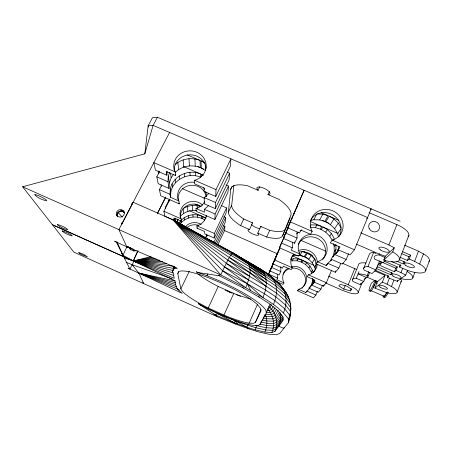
<?xml version="1.0" encoding="UTF-8"?>
<svg xmlns="http://www.w3.org/2000/svg" width="452" height="452" viewBox="0 0 452 452"><rect width="100%" height="100%" fill="white"/><g stroke="black" fill="none" stroke-linecap="round" stroke-linejoin="round"><path stroke-width="0.68" d="M290.907 220.892L283.342 238.323L294.546 243.255L294.546 241.989M294.546 243.255L297.066 238.068L297.066 232.226M285.065 234.763L279.438 247.786L298.597 256.182L299.834 253.934L291.173 250.176L292.325 247.82L292.337 242.261M279.607 248.741L269.895 270.906L279.093 275.002L280.794 271.511L280.828 266.657M276.121 281.313L283.11 284.404L283.958 282.856L276.799 279.72L277.584 278.104L277.618 274.115M124.385 258.052L133.317 261.024L52.409 224.774L73.879 252.148L216.96 316.581L235.396 324.011L249.069 328.92L258.143 331.768L268.618 334.164L276.206 334.746L279.635 333.548L288.483 322.666C288.077 317.536 291.314 312.959 290.805 307.744C290.709 302.699 289.252 297.715 286.568 293.438C276.302 276.551 257.747 267.335 241.063 258.081M289.659 301.529L289.687 300.252L285.184 293.998L276.115 286.139L266.188 279.511L250.001 269.595L229.35 257.521L173.065 219.853L133.159 202.27M231.746 252.402L173.065 219.853L222.633 270.799L245.735 287.704L220.729 274.912L173.065 219.853L232.786 252.73L246.538 260.934C253.233 268.358 248.939 279.618 245.735 287.704C260.86 296.698 277.918 304.473 288.529 319.061M290.416 307.145L290.506 303.947L285.867 297.574L276.494 289.517L266.409 282.816L249.928 272.765L227.898 260.182L173.065 219.853L232.322 252.996L263.058 271.556L272.42 277.873L280.325 284.811L286.568 293.438M288.483 322.666L290.466 315.349L290.568 311.575L285.715 305.111L275.873 296.84L265.556 290.054L248.583 279.929L224.497 266.906L173.065 219.853L186.49 227.525M290.466 315.349L290.805 307.744L286.048 301.303L276.415 293.105L266.2 286.353L249.453 276.234L226.266 263.341L173.065 219.853C206.762 239.91 241.396 258.51 274.053 280.263C280.398 284.472 284.28 290.529 288.365 296.727M206.225 215.943A13.187 12.503 -1.9 0 1 197.767 225.61L196.908 225.791L197.038 228.175L204.683 231.577L204.716 233.865L214.208 238.018L214.378 233.481L226.565 207.909L221.44 205.671M204.745 201.733A14.345 13.492 -1.3 0 1 196.919 208.259L195.987 208.457L196.134 211.276L214.898 219.497L215.101 213.994L228.514 186.071L225.932 184.953M208.632 193.727L204.202 197.575L204.293 203.824L215.299 208.598L215.525 202.473L229.667 173.195L227.124 172.093M215.751 196.456L215.999 189.608L230.949 158.827L230.266 166.472L215.751 196.456L204.118 191.433L204.067 187.987L194.671 183.862L194.479 180.258L195.541 180.037A16.227 15.057 -0.5 0 0 205.214 160.748A16.227 15.057 -0.5 0 0 184.472 151.742A16.227 15.057 -0.5 0 0 174.67 170.975L175.161 171.867L175.642 175.591L166.285 171.557L166.884 175.229L155.426 170.201L153.861 162.613L175.161 171.867M169.924 199.321L163.89 211.265L164.929 216.299L174.297 220.463L174.41 218.412M175.201 221.497L175.918 218.243M161.669 185.275L159.432 189.637L160.692 195.744L179.286 203.892L178.907 200.982L170.511 197.338L170.805 192.055L170.314 188.953C172.901 175.907 188.507 168.72 200.428 173.907L200.524 177.178C188.75 172.048 173.348 179.178 170.805 192.055M159.703 171.246L156.799 176.868L158.2 183.653L169.048 188.433L167.958 181.772L168.28 176.161L169.681 172.167M169.048 188.433L169.364 182.964L168.28 176.161M170.511 197.338L170.008 194.303L170.314 188.953M166.884 175.229L167.11 171.398M264.488 273.833L247.871 262.363L232.786 252.73C228.949 256.606 227.175 262.205 224.497 266.906L247.334 283.777L263.007 297.659L265.556 290.054L266.409 282.816L265.539 276.5L263.058 271.556L261.279 269.703L232.972 253.086M223.633 225.74L224.921 226.305L224.537 230.571L217.757 244.916M223.796 216.683L225.706 217.519L225.288 222.169L215.107 243.656M226.565 207.909L226.107 212.999L214.208 238.018M228.514 186.071L227.966 192.236L214.898 219.497M229.667 173.195L229.057 180.037L215.299 208.598M233.916 185.337L231.69 205.231A29.538 9.379 24.6 0 0 243.713 218.977L252.595 222.859L249.521 229.537L240.611 225.638A29.634 9.068 24.6 0 1 228.429 212.09L230.701 189.422L232.198 186.292M174.257 266.669L172.647 271.194L174.257 266.669L172.647 271.194L174.274 278.291L133.295 260.985L52.33 224.672L22.6 186.772L144.804 153.833L148.171 125.758L152.471 117.712L157.432 117.254L400.127 221.243M132.137 203.225L133.165 202.281L121.774 224.085L121.955 222.779M121.774 224.085L122.068 222.763M174.314 266.234L173.636 268.838L174.173 267.002M335.898 244.555L335.977 249.408L334.582 254.742L332.858 257.007L334.243 251.741L334.152 246.261L333.384 243.6M335.757 254.007L337.904 250.357L338.977 246.261M310.326 287.071L311.326 285.387L312.518 280.969L312.496 278.336M311.835 284.969L313.705 279.37L312.518 280.969M130.82 247.769L130.515 249.888M144.804 153.833L153.109 125.373L157.432 117.254M248.233 323.649L246.95 327.282L234.221 322.722L214.378 314.53M283.025 317.587L276.296 326.903L273.194 328.146L266.301 327.756L256.719 325.683L255.261 329.881L246.95 327.282L230.819 318.377M176.851 222.265L178.229 219.288M169.364 182.964L171.172 177.766L173.551 174.331M284.201 327.288L283.805 328.418L278.811 326.18L280.522 319.022L279.895 312.287M283.528 312.694C286.466 305.755 287.009 297.653 284.014 290.642L275.296 283.037L265.539 276.5L173.065 219.853L179.071 223.457M255.261 329.881L264.912 332.062L271.844 332.553L274.952 331.384C278.703 322.852 275.94 312.129 268.624 306.394M376.07 280.833L375.482 282.438L377.363 283.263M271.844 332.553C275.155 324.909 273.618 315.423 267.929 309.315M425.665 270.816L429.4 260.759M273.449 304.45C276.279 297.772 277.624 290.077 275.296 283.037C271.415 273.274 260.143 269.658 251.939 264.375M412.857 277.748L414.823 272.516M419.659 263.985L423.479 253.804M264.912 332.062C267.279 326.53 267.522 320.112 265.42 314.462L271.46 314.536L274.195 313.179L276.567 309.304M388.053 275.658L387.392 277.375L397.297 281.336L405.721 275.082L407.534 270.307M400.314 264.539L399.376 266.974L408.551 270.759L412.659 271.957A17.001 5.503 19.6 0 0 424.84 271.98A17.001 5.503 19.6 0 0 421.744 265.301L414.62 261.358L418.467 251.176L404.585 245.187M400.336 257.425L407.399 260.482L408.845 256.691L410.665 255.194L402.257 251.561M407.399 260.482L409.207 259.019L410.665 255.194M397.144 292.128L401.37 281.031M396.839 261.228L403.116 263.945L404.065 261.471M397.297 281.336L397.732 280.189M405.721 275.082L401.009 272.646L402.709 268.194M381.612 262.126L380.912 263.911L379.465 265.234L394.398 271.725L395.771 268.177L397.353 266.878L384.194 261.166M399.585 259.369L408.89 235.238M394.398 271.725L395.975 270.46L397.353 266.878M391.505 286.461L393.901 280.229M374.77 270.94L384.991 275.398L377.414 281.664L374.883 288.133L386.437 292.597A14.786 4.192 20.8 0 0 396.568 293.032A14.786 4.192 20.8 0 0 393.353 287.579L387.076 284.189L389.488 277.957M376.036 268.364L390.664 274.737L391.562 272.415M374.883 288.133L382.369 282.133L384.991 275.398M392.726 251.877L394.986 253.295A17.939 5.921 20.4 0 1 398.884 260.68A17.939 5.921 20.4 0 1 386.516 260.928L383.748 260.126L392.726 251.877L394.308 247.803L388.906 244.984L360.826 232.853M388.906 244.984L396.912 224.599L369.092 212.66M383.748 260.126L385.279 256.239L394.308 247.803M375.951 269.957L368.013 266.494L366.917 266.51A16.814 5.045 20.8 0 0 363.837 269.522L364.222 270.166L371.968 273.556L375.951 269.957L379.533 260.866M377.81 265.239L379.787 263.42L380.533 261.527M363.86 279.997L368.278 275.98L369.73 272.319M385.545 260.459L383.013 262.759L374.702 259.149L374.312 258.437A18.063 5.78 20.2 0 1 377.838 254.973L379.042 254.922L379.533 253.668M368.278 275.98L367.222 275.517A15.701 4.492 21.2 0 0 359.097 273.844L358.086 273.85L365.504 277.093L363.736 281.539L356.3 278.285L355.3 278.279A15.735 4.396 21.3 0 0 352.616 280.895L353.001 281.477L360.272 284.664L360.764 283.421M368.013 266.494L373.612 252.442L376.041 253.499M358.283 292.291L362.103 282.709M367.222 275.517L368.787 271.584M363.679 268.403L369.211 254.583A16.707 5.373 20.4 0 1 372.51 252.498L373.612 252.442M350.238 290.873L351.809 289.427L346.791 286.139L340.254 284.348L338.808 285.845L343.78 289.082L350.238 290.873L351.198 288.483M356.3 278.285L358.973 271.641M285.421 229.3A29.538 9.379 24.6 0 1 269.708 230.328L260.787 226.435L257.73 233.13L266.674 237.04A29.634 9.068 24.6 0 0 282.607 235.741L290.777 215.474A32.843 11.142 24.7 0 0 278.765 199.259L267.979 194.597L269.381 191.552M285.709 228.757L290.077 217.96M325.711 282.992L342.463 290.365L349.034 292.732A13.871 3.689 21.9 0 0 357.939 293.15A13.871 3.689 21.9 0 0 354.221 287.98L348.193 284.771L354.718 268.629L342.757 263.409M352.424 279.895L358.56 264.68A15.622 4.74 20.9 0 1 361.504 262.866L363.527 262.81A15.622 4.74 20.9 0 1 365.962 263.047M343.78 289.082L345.221 285.528M287.698 227.78L304.145 190.281L287.698 227.78L299.546 232.972L300.936 230.113L310.614 234.283L312.196 231.396L311.643 230.469A16.577 15.521 25.9 0 1 320.327 210.344A16.577 15.521 25.9 0 1 341.791 219.666A16.577 15.521 25.9 0 1 333.248 239.848L332.192 240.085L330.299 242.843L340.023 247.114L338.039 249.73L350.063 254.928L354.464 249.758L371.165 208.835L370.386 209.847M336.271 253.606L338.74 250.368L334.508 254.397L330.915 259.143L342.277 264.07L346.204 259.459L348.605 253.606M299.834 253.934L299.348 253.103A14.622 13.848 27.3 0 1 307.117 235.147A14.622 13.848 27.3 0 1 326.028 243.425A14.622 13.848 27.3 0 1 318.366 261.431L317.434 261.64L315.959 263.793L335.294 272.262L335.825 270.974M335.294 272.262L338.819 268.126L340.684 263.601M293.568 254.222A13.424 12.809 28.5 0 0 291.806 266.979L292.252 267.748L291.207 269.646L283.364 266.222L282.449 268.115L272.816 263.838L280.07 247.187M314.858 281.647L311.355 284.992L308.936 288.184L318.248 292.263L320.892 289.167L322.513 285.257M317.281 264.618A13.424 12.809 28.5 0 1 309.247 274.652L308.388 274.85L307.145 276.664L315.01 280.155L313.705 281.884L323.457 286.15L323.999 284.856M323.457 286.15L326.355 282.754L331.452 270.46M291.297 266.703A12.114 11.645 30.3 0 1 305.981 274.567A12.114 11.645 30.3 0 1 299.275 289.116L298.501 289.291L297.489 290.772L313.49 297.851L315.903 295.015L317.507 291.173M177.805 273.579L178.642 271.635A45.81 8.622 24.8 0 1 208.474 277.709L220.039 282.494L231.577 288.009A45.81 8.622 24.8 0 1 257.115 304.292L260.533 308.23L260.979 310.767L255.414 322.349L253.51 323.316L249.182 323.129A41.149 6.955 24.8 0 1 226.503 316.185L208.248 307.976A41.149 6.955 24.8 0 1 182.405 291.382L180.851 288.879L177.805 273.579L178.709 271.714M198.479 303.648L207.106 308.275L227.514 317.457A46.353 7.837 24.8 0 0 257.922 325.542L260.098 324.513L266.268 313.055L270.189 304.066M260.098 324.513L261.77 320.688M263.013 319.101L264.928 314.705M255.414 322.349L261.041 309.541M249.182 323.129L257.369 304.586M282.607 235.741L285.427 229.39M291.478 219.615L292.325 217.706M293.738 214.519L294.585 212.604M295.15 211.333L295.715 210.056M296.563 208.14L297.693 205.592M283.342 238.323L288.692 226.26M285.63 233.498L286.472 231.593M287.031 230.322L288.721 226.52M279.438 247.786L284.206 237.029M272.816 263.838L279.873 247.899M269.895 270.906L273.319 263.183M273.889 261.9L276.454 256.103M277.025 254.821L277.878 252.888M273.336 263.363L268.584 274.093L277.584 278.104M268.352 274.833L272.85 264.674M266.674 237.04L269.708 230.328M223.915 315.089L233.746 293.472M213.819 314.117L216.254 315.49L217.197 313.434L235.046 320.717L247.752 325.237L256.069 327.813L265.708 329.949L272.641 330.389L275.748 329.18L283.229 318.988M127.091 246.346L122.984 255.278L133.278 260.94L174.811 280.624L176.252 286.879L178.037 289.659L182.235 293.365L128.074 268.138M224.497 266.906L220.729 274.912L22.6 186.772M208.248 307.976L218.214 286.461A40.725 8.447 24.7 0 1 197.699 273.731M240.611 225.638L243.713 218.977M230.701 189.422A32.843 11.142 24.7 0 1 247.357 185.682L258.086 190.32L259.781 186.682M196.343 271.923L207.022 275.737L207.92 273.827M216.485 244.131L224.921 226.305M225.706 217.519L214.062 242.04L207.253 239.063M228.429 212.09L231.69 205.231M180.851 288.879L189.247 271.375M128.724 268.403L129.956 269.081L133.961 261.183M169.523 199.089L165.409 207.236L165.669 208.575M157.454 213.338L165.692 197.117M157.477 213.44L165.709 197.23M169.602 132.464L118.893 229.61L126.763 246.752L177.331 268.222L173.466 269.008L175.692 267.352M292.365 260.601L293.32 258.787L298.032 258.956L302.162 260.182L301.111 261.979L297.026 260.77L291.077 260.889M310.321 226.412L311.157 224.825L316.841 225.039L321.835 226.508L320.304 229.13L315.383 227.678L310.467 227.492M310.71 220.406L313.835 219.723L316.88 213.926M271.528 304.671L269.963 307.546L267.556 308.88M297.026 260.77L298.032 258.956M299.964 255.476L302.134 251.561L306.45 252.837L304.179 256.725L299.964 255.476L295.15 255.301L292.489 255.894M315.383 227.678L316.841 225.039M319.671 219.943L322.881 214.158L328.152 215.7L324.796 221.446L319.671 219.943L313.835 219.723M273.189 306.422L271.573 309.264L269.047 310.614L266.962 310.614M274.98 307.784L272.991 311.151L270.358 312.507L266.482 312.485M301.111 261.979L301.908 262.329L302.97 260.533L313.874 265.318M312.383 255.431L307.292 253.205L305.004 257.086C309.795 259.431 313.891 263.669 315.213 268.923M320.304 229.13L321.27 229.543L322.813 226.932L338.073 233.543M338.819 220.305L329.18 216.146L325.796 221.881C331.83 224.78 336.96 230.136 338.508 236.763M330.44 261.109L331.474 259.352M312.705 284.331L314.767 280.856M311.778 273.81L311.247 271.895L308.891 267.855L305.575 264.522L306.676 262.748L302.97 260.533M308.795 259.341L311.174 255.516L307.292 253.205M332.61 240.939L329.728 236.13L325.706 232.158L327.31 229.576L322.813 226.932M330.412 224.587L333.932 218.926L329.18 216.146M278.279 310.428L275.166 315.332L272.341 316.677L264.081 316.174M279.381 312.27L275.906 317.57L272.997 318.909L266.561 318.739L263.115 318.061M308.891 267.855L310.027 266.121L306.676 262.748M312.219 262.781L314.688 259.03L311.174 255.516M329.728 236.13L331.389 233.605L327.31 229.576M334.604 228.712L338.254 223.158L333.932 218.926M180.229 224.073C185.625 216.519 197.287 214.723 204.824 220.107M178.834 223.491L180.653 220.785L180.947 223.005M280.291 314.095L276.392 319.88L273.409 321.197L266.821 320.976L262.233 320.05M311.247 271.895L312.417 270.2L310.027 266.121M314.665 266.946L316.106 264.855M332.954 240.447L334.316 238.47L331.389 233.605M337.61 233.695L340.977 228.819M281.743 314.818L276.618 322.219L273.584 323.519L266.861 323.242L260.849 321.999M282.528 316.185L276.59 324.57L273.511 325.847L266.691 325.513L259.911 324.078M131.588 204.479L133.165 202.281L132.204 203.287M334.152 246.261L335.192 244.82M274.952 331.384L283.138 320.355L283.048 316.937L278.308 311.032L268.946 303.439L259.431 297.269L243.538 288.116L218.282 275.217M334.243 251.741L335.977 249.408M298.501 289.291L305.676 292.495L309.671 288.269M317.434 261.64L326.118 265.482L327.756 263.318L331.779 259.488L330.937 260.595M311.326 285.387L312.507 283.833M337.904 250.357L338.746 249.25M313.196 283.822L314.439 282.189M131.882 203.959L133.165 202.281L132.295 203.31M366.747 218.655L367.606 217.553L153.109 125.373L148.171 125.758L148.437 127.091M288.868 320.152L289.726 319.072L289.811 315.372L284.867 308.936L274.878 300.648L264.488 293.845L247.334 283.777L222.633 270.799M305.676 292.495L306.625 291.591M313.705 281.884L314.598 281.031M308.936 288.184L310.897 286.314M338.039 249.73L339.006 248.815M326.118 265.482L327.61 264.064M296.495 233.938L298.484 232.096M376.883 267.59L377.731 266.816L392.511 273.251L390.664 274.737M360.272 284.664L363.736 281.539M204.773 237.978L207.886 235.215M195.987 208.457L204.411 212.186L204.372 209.332L208.564 205.666M181.15 220.356C186.275 214.903 194.727 213.248 201.615 216.084L201.677 218.344M180.088 216.531C184.286 212.039 190.558 209.666 196.671 210.496M374.866 280.263L371.324 283.268A8.311 1.243 -65.9 0 0 369.595 290.947A8.311 1.243 -65.9 0 0 375.16 280.432M175.303 172.376C181.681 165.94 191.925 164.229 200.253 167.579L200.055 160.409L187.139 154.838M175.382 164.483C181.885 158.46 191.925 157.189 200.055 160.409M399.376 266.974L401.043 265.623L391.342 261.414M403.116 263.945L405.235 262.233L399.523 259.759M387.392 277.375L388.85 276.2L374.996 270.16M300.088 230.865L301.913 229.921M200.75 206.688C194.976 204.411 188.314 205.349 183.094 208.598L183.642 213.446M129.379 247.617C130.571 250.052 133.606 251.555 136.199 250.481M151.047 256.595L133.295 260.985L137.928 250.798L133.295 260.985L138.521 263.126M297.489 290.772L298.252 290.591M290.709 259.369L293.32 258.787M197.038 228.175L197.886 227.994M151.974 257.391L133.295 260.985L173.907 275.562M154.188 258.092L133.295 260.985L135.284 261.68M121.673 210.762C118.791 210.7 115.808 214.129 117.56 216.836C114.921 212.937 122.328 208.118 124.436 212.576M156.296 259.024L133.295 260.985L173.195 272.889M134.685 260.889L133.295 260.985L134.634 261.375M267.979 194.597L269.618 194.236L270.019 193.688A7.192 2.565 24.8 0 0 262.329 187.625A7.192 2.565 24.8 0 0 257.448 189.648L258.086 190.32M159.403 260.143L133.295 260.985L172.89 270.494M134.685 260.957L133.295 260.985L134.662 261.307M251.945 222.853L252.595 222.859M249.521 229.537L247.962 230.074A5.904 1.729 24.6 0 0 252.95 234.125A5.904 1.729 24.6 0 0 258.759 234.797L257.73 233.13M162.613 261.601L133.295 260.985L134.679 261.239M134.702 261.024L133.295 260.985L173.692 268.403M317.547 213.954L322.881 214.158M166.794 263.476L133.295 260.985L134.685 261.166M134.685 261.098L133.295 260.985L173.511 266.149M219.542 275.856L197.62 272.499L196.411 271.776M128.843 247.108L126.763 246.752L115.057 241.481M126.289 262.329L132.165 264.731L138.849 273.081L175.235 280.941M128.826 247.204L126.763 246.752L133.978 249.425M142.826 282.472L143.668 283.573L138.849 273.081L175.574 282.754M130.159 247.662L126.763 246.752L130.775 248.029M250.809 299.184L236.317 294.546L218.214 286.461M385.279 256.239L379.499 254.177L356.187 244.063M255.436 325.287L256.719 325.683M178.207 289.359L138.849 273.081L175.749 284.59M225.22 290.111L232.13 293.184M178.037 289.659L179.376 290.105M172.127 278.816L132.165 264.731L133.38 265.443M138.849 273.081L176.427 286.681M257.42 267.601L259.188 268.302M207.022 275.737L220.164 281.167L233.272 287.432A51.607 9.718 24.8 0 1 265.878 310.298L266.268 313.055M236.317 294.546L240.605 296.382M205.66 170.619L201.225 168.003L201.05 160.839L204.231 162.212M321.14 212.672L328.152 215.7M401.794 253.645L408.845 256.691M197.682 166.472L203.812 169.121M322.203 220.327L328.988 223.26M409.207 259.019L414.62 261.358M183.749 166.675L200.428 173.907M201.422 176.274L201.377 174.314L203.315 175.156M310.208 221.469L321.835 226.508M204.202 197.575L215.525 202.473M334.508 254.397L346.204 259.459M379.042 254.922L385.132 257.561M194.479 180.258L215.999 189.608M290.156 221.819L312.196 231.396M332.192 240.085L354.464 249.758M381.477 261.968L395.771 268.177M379.787 263.42L380.912 263.911M395.975 270.46L401.009 272.646M204.372 209.332L215.101 213.994M327.756 263.318L338.819 268.126M182.359 188.631L204.784 198.411M300.755 240.266L325.796 251.188M382.369 282.133L387.076 284.189M366.538 276.912L377.414 281.664M202.677 205.135A13.187 12.503 -1.9 0 0 186.241 203.298A13.187 12.503 -1.9 0 0 180.811 218.147L181.529 221.35L173.901 218.022L174.297 220.463M195.032 204.106L200.722 206.592M303.292 251.459L306.45 252.837M300.377 255.058L308.191 258.482M168.54 200.451L169.777 200.993M189.456 210.756L201.615 216.084M202.451 218.683L202.4 216.429L205.615 217.841M292.597 255.985L302.162 260.182M370.776 290.489L383.827 296.207M328.547 276.144L348.193 284.771M224.271 230.452L277.726 253.922M311.355 284.992L320.892 289.167M306.795 291.02L315.903 295.015M285.54 233.006L297.066 238.068M156.799 176.868L167.958 181.772M281.41 243.006L292.325 247.82M159.432 189.637L170.008 194.303M163.89 211.265L181.212 218.887M196.908 225.791L214.378 233.481M274.437 259.906L292.252 267.748M308.388 274.85L326.355 282.754M271.375 267.324L280.794 271.511M122.599 210.898L124.029 211.83M229.096 291.935L230.927 292.766M198.428 303.761L216.254 315.49M418.467 251.176L425.552 255.12A16.922 5.735 19.3 0 1 428.914 261.657M114.429 241.136L116.317 242.086L123.667 256.634M199.767 304.665L217.197 313.434L234.221 322.722L235.046 320.717L237.436 323.926M249.521 263.064L250.73 263.719M255.617 266.68L256.826 267.364M187.71 228.226L191.377 230.317M192.597 231.012L193.818 231.712M321.27 229.543L325.706 232.158M201.05 160.839L205.044 163.195M201.377 174.314L202.999 175.274M244.837 259.945L261.279 269.703M301.908 262.329L305.575 264.522M202.4 216.429L205.988 218.587M180.269 224.181L181.472 224.898M234.221 323.293L235.396 324.011M407.082 271.494L409.032 272.709A15.78 4.887 20.1 0 1 412.162 278.788A15.78 4.887 20.1 0 1 401.06 278.624M247.284 327.79L249.069 328.92M246.538 260.934L263.058 271.556M242.374 287.353L243.538 288.116M232.322 252.996L248.99 264.375L265.539 276.5M276.217 281.268L277.878 282.443L279.025 284.042M229.35 257.521L249.928 272.765L266.2 286.353M227.898 260.182L249.453 276.234M226.266 263.341L248.583 279.929M249.685 266.782L266.188 279.511M258.335 296.399L259.431 297.269M250.001 269.595L266.409 282.816M268.121 274.358L270.612 276.545M272.11 277.861L274.104 279.613M260.787 226.435L261.312 226.944M282.573 288.664L284.331 290.438M123.775 212.197L124.447 212.892M117.966 212.367L122.198 217M216.056 315.519L216.96 316.581M121.317 253.03L122.984 255.278L117.011 241.826M129.882 248.747L130.583 249.775M338.254 223.158L341.011 227.706M314.688 259.03L315.4 260.25M283.958 282.856L283.562 282.161A12.114 11.645 30.3 0 1 287.41 268.494M175.156 174.709L175.642 175.591M178.907 200.982L178.472 200.179A14.345 13.492 -1.3 0 1 194.479 182.314M178.851 203.101L179.286 203.892M181.133 220.616L181.529 221.35M134.967 250.815L135.137 251.131M123.707 256.719L129.956 269.081M247.334 283.777L250.527 290.353M130.142 248.792L130.566 249.747M133.656 250.803L133.854 251.267M312.417 270.2L313.134 272.782M158.33 170.963L158.867 173.726M161.025 184.789L161.296 186.173M175.269 220.158L175.478 221.474M170.455 172.913L171.172 177.766M172.076 183.874L172.545 187.032M177.286 219.05L177.483 220.39M227.215 290.76L227.266 291.105M175.167 179.399L175.591 182.614M177.845 162.404L178.653 169.534M179.371 175.828L179.738 179.082M184.133 217.757L184.388 220.005M183.145 159.855L183.811 167.048M184.399 173.387L184.698 176.67M187.45 206.445L187.902 211.338M188.303 215.689L188.512 217.954M290.399 307.784L290.692 311.564M188.964 158.663L189.467 165.884M189.913 172.252L190.145 175.545M192.23 205.434L192.575 210.338M192.88 214.711L193.038 216.983M194.908 158.906L195.247 166.116M195.552 172.472L195.705 175.766M197.123 205.62L197.253 208.423M197.558 214.886L197.665 217.158M205.626 165.466L205.654 169.975M117.339 216.531A4.023 3.667 -25.9 0 1 118.966 212.146A4.023 3.667 -25.9 0 1 123.769 212.203M396.912 224.599A17.741 6.514 19.8 0 1 408.06 236.752M259.883 228.672A5.882 1.785 24.6 0 1 251.549 224.633M354.718 268.629A13.775 4.011 21.6 0 1 356.894 269.652M174.28 170.907A15.989 14.859 -0.6 0 1 188.84 154.895A15.989 14.859 -0.6 0 1 206.135 168.302M178.071 199.694A14.159 13.334 -1.4 0 1 190.586 185.331A14.159 13.334 -1.4 0 1 206.191 196.614M203.699 187.795A14.345 13.492 -1.3 0 1 204.677 189.292M205.677 191.558A14.345 13.492 -1.3 0 1 206.298 196.434M180.41 217.457A13.029 12.368 -2 0 1 187.094 205.598A13.029 12.368 -2 0 1 201.208 206.479M206.411 215.853A13.029 12.368 -2 0 1 206.394 217.152M187.026 227.492A11.786 11.283 -2.9 0 1 198.552 225.311M206.462 234.904A11.786 11.283 -2.9 0 1 206.513 236.085M206.479 234.628A11.916 11.402 -2.8 0 1 205.88 237.554M185.489 226.621A11.916 11.402 -2.8 0 1 201.225 224.452M310.592 220.305A16.328 15.306 26 0 1 332.847 214.966A16.328 15.306 26 0 1 338.701 236.842M298.365 244.233A14.424 13.684 27.5 0 1 318.637 239.057A14.424 13.684 27.5 0 1 322.722 259.397M290.8 259.092A13.261 12.662 28.7 0 1 294.405 254.414M299.179 252.075A13.261 12.662 28.7 0 1 313.699 257.606A13.261 12.662 28.7 0 1 313.377 272.596M299.009 250.38A13.424 12.809 28.5 0 1 317.372 262.589M302.75 287.528A11.984 11.526 30.6 0 1 301.891 288.393M283.025 274.262A11.984 11.526 30.6 0 1 289.207 268.776M292.19 268.104A11.984 11.526 30.6 0 1 303.817 273.952A11.984 11.526 30.6 0 1 303.501 286.585M400.308 278.652A14.713 4.418 20.5 0 1 400.732 282.025M374.764 284.155A7.142 1.079 -65.9 0 1 373.16 287.421M386.895 292.173A7.153 1.243 -65.8 0 1 383.607 295.902M376.262 280.912A8.311 1.26 -65.9 0 1 372.488 289.037A8.311 1.26 -65.9 0 1 370.098 291.218M388.353 292.444A8.322 1.463 -65.8 0 1 384.189 297.393M387.245 291.958A8.322 1.446 -65.8 0 1 383.098 296.071M35.019 194.614L34.742 194.767C37.702 197.942 42.256 199.84 46.466 200.846L46.646 200.36L46.132 199.84L42.629 197.58L38.002 195.411L35.019 194.614M57.664 224.537L57.466 224.876C60.455 227.141 64.071 229.22 67.789 229.718L66.574 228.526L63.009 226.525L57.664 224.537M62.5 230.921L62.223 230.995L62.698 231.622L65.551 233.379L70.489 235.594L72.275 235.916L71.128 234.791L67.687 232.87L62.5 230.921M78.84 252.521L78.947 253.047L81.433 254.538L87.468 256.877L83.496 254.318L78.84 252.521M123.752 211.135L123.063 210.4A4.062 3.797 -14.9 0 0 116.989 215.531L117.678 216.265A4.062 3.797 -14.9 0 0 123.752 211.135M369.171 228.52A5.599 5.164 31 0 0 378.635 230.051A5.599 5.164 31 0 0 374.697 221.469A5.599 5.164 31 0 0 369.171 228.52M380.279 249.815A5.554 1.864 20.3 0 0 389.121 251.883A5.554 1.864 20.3 0 0 382.878 247.374A5.554 1.864 20.3 0 0 380.279 249.815M380.03 287.082A4.588 1.299 20.8 0 0 387.296 289.026A4.588 1.299 20.8 0 0 382.149 285.511A4.588 1.299 20.8 0 0 380.03 287.082M405.704 265.38A5.271 1.706 19.6 0 0 414.196 267.437A5.271 1.706 19.6 0 0 408.478 263.296A5.271 1.706 19.6 0 0 405.704 265.38M393.087 276.065A4.904 1.492 20.2 0 0 400.924 278.065A4.904 1.492 20.2 0 0 395.511 274.257A4.904 1.492 20.2 0 0 393.087 276.065"/></g></svg>
